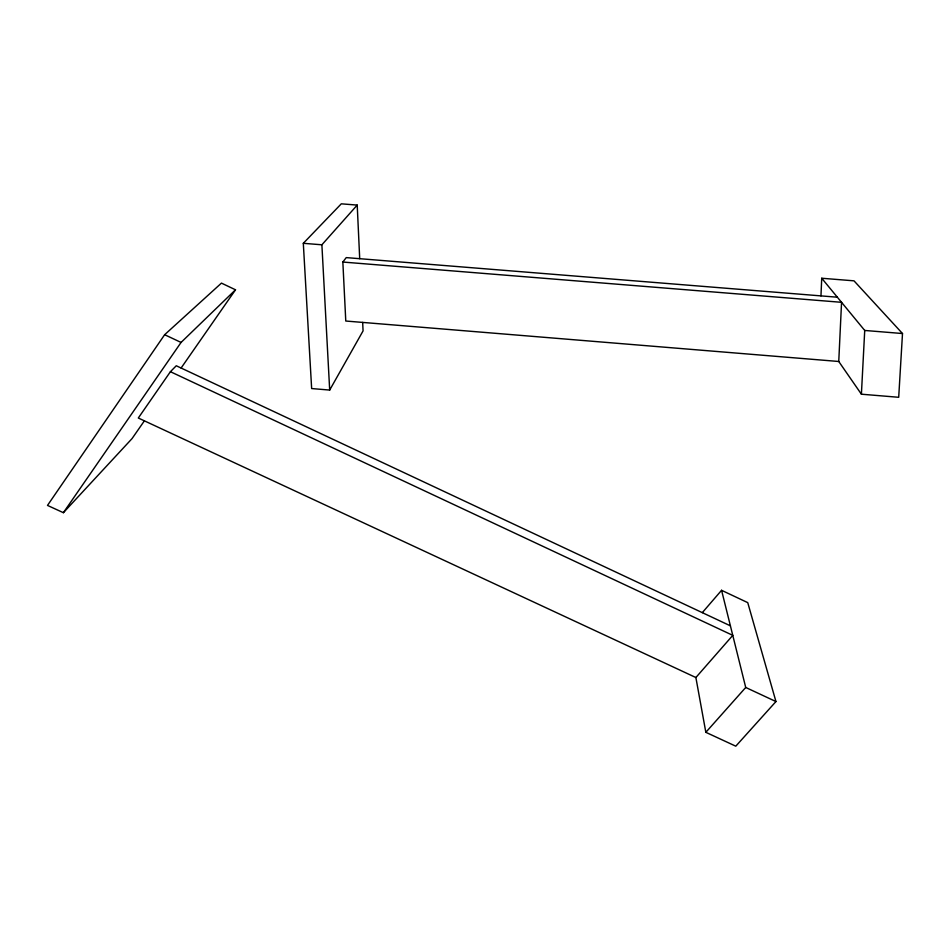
<?xml version="1.0" encoding="UTF-8"?>
<svg xmlns="http://www.w3.org/2000/svg" width="950" height="950" viewBox="0 0 950 950"><rect width="100%" height="100%" fill="white"/><g stroke="black" fill="none" stroke-linecap="round" stroke-linejoin="round"><path stroke-width="1.43" d="M820.966 295.877L821.726 278.243L854.002 280.832L902.5 333.533L898.7 397.29L861.401 394.202L838.755 361.487L841.557 302.314L342.843 262.046L345.776 321.029L838.755 361.487M861.401 394.202L864.726 330.457L821.726 278.243M359.706 258.685L357.212 205.093L341.299 203.822L303.311 243.307L311.647 388.55L329.686 390.07L363.066 330.897L362.662 322.418M181.106 368.03L235.505 289.798L221.445 283.112L164.647 334.709L47.5 505.412L63.377 512.691L132.038 438.603L144.388 420.838M63.377 512.691L181.058 342.439L235.505 289.798M730.408 625.836L176.273 365.762L170.418 371.699L138.308 418.012L695.875 677.528L705.838 732.319L735.787 746.178L775.948 701.551L747.745 602.633L721.572 590.306L702.299 612.643M342.843 262.046L346.239 257.604L837.342 297.207M695.875 677.528L732.783 635.36L170.418 371.699M329.686 390.07L321.884 244.791L357.212 205.093M705.838 732.319L745.726 687.467L721.572 590.306M303.311 243.307L321.884 244.791M864.726 330.457L902.5 333.533M745.726 687.467L775.948 701.551M164.647 334.709L181.058 342.439"/></g></svg>
